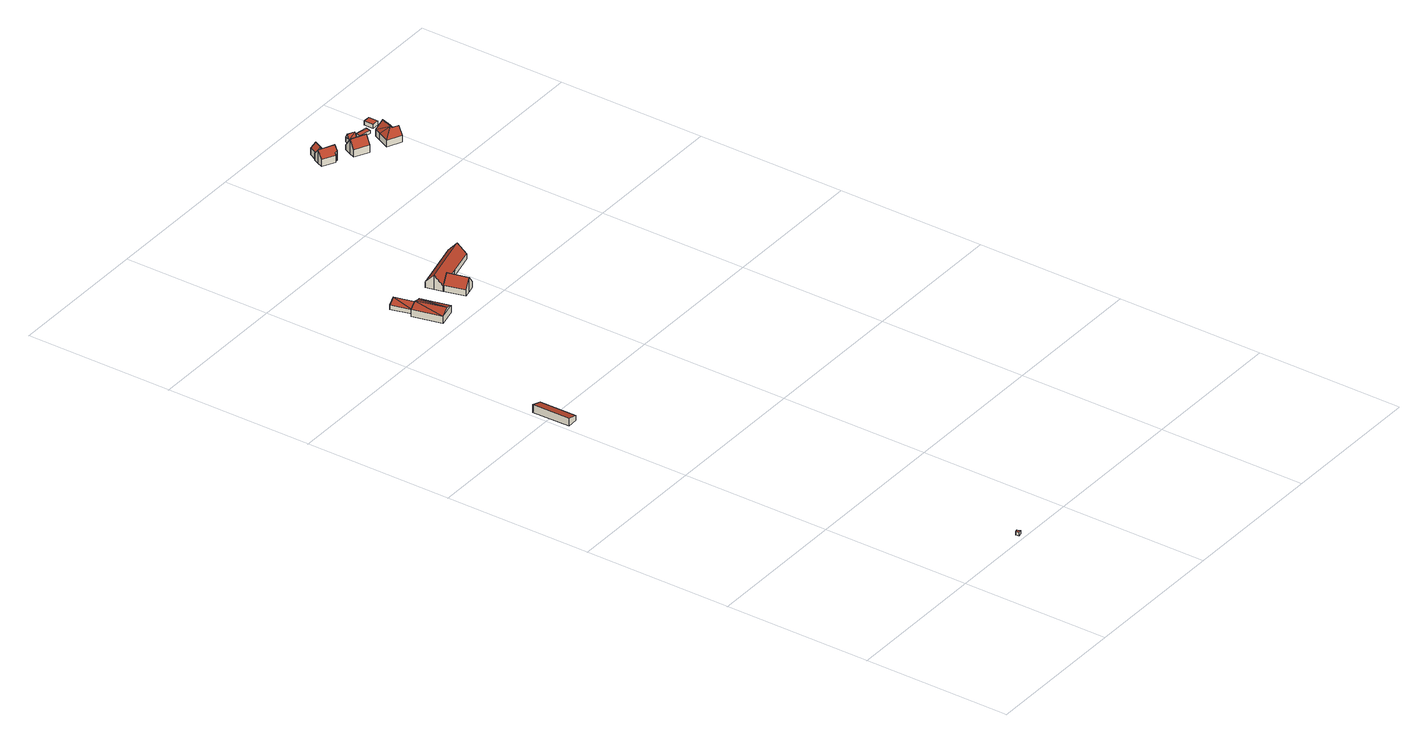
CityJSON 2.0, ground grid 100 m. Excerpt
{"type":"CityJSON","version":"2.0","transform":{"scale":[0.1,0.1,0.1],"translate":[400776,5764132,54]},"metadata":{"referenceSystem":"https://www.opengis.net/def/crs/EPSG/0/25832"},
"CityObjects":{
"building1":{"type":"Building","attributes":{"Gemeindeschluessel":"05515000","Geometrietyp2DReferenz":"3000","function":"31001_2500","roofType":"1000","measuredHeight":2.52},"geometry":[{"type":"Solid","lod":"2","boundaries":[[[[0,1,2,3]],[[4,5,1,0]],[[6,7,5,4]],[[3,2,7,6]],[[4,0,3,6]],[[1,5,7,2]]]],"semantics":{"surfaces":[{"type":"WallSurface"},{"type":"RoofSurface"},{"type":"GroundSurface"}],"values":[[0,0,0,0,1,2]]}}]},
"building2":{"type":"Building","attributes":{"Gemeindeschluessel":"05515000","Geometrietyp2DReferenz":"3000","function":"31001_2000","roofType":"2100","measuredHeight":5.59},"geometry":[{"type":"Solid","lod":"2","boundaries":[[[[8,9,10,11]],[[12,13,9,8]],[[14,15,13,12]],[[11,10,15,14]],[[12,8,11,14]],[[9,13,15,10]]]],"semantics":{"surfaces":[{"type":"WallSurface"},{"type":"RoofSurface"},{"type":"GroundSurface"}],"values":[[0,0,0,0,1,2]]}}]},
"building3":{"type":"Building","attributes":{"Gemeindeschluessel":"05515000","Geometrietyp2DReferenz":"3000","function":"31001_2700","roofType":"5000","measuredHeight":7.11},"geometry":[{"type":"Solid","lod":"2","boundaries":[[[[16,17,18,19]],[[20,21,17,16]],[[22,23,21,20]],[[24,25,23,22]],[[26,27,25,24]],[[19,18,27,26]],[[20,28,29]],[[29,30,22,20]],[[28,16,19]],[[28,19,26]],[[26,29,28]],[[30,29,26,24]],[[30,24,22]],[[28,20,16]],[[17,21,23,25,27,18]]]],"semantics":{"surfaces":[{"type":"WallSurface"},{"type":"RoofSurface"},{"type":"GroundSurface"}],"values":[[0,0,0,0,0,0,1,1,1,1,1,0,0,0,2]]}}]},
"building4":{"type":"Building","attributes":{"Gemeindeschluessel":"05515000","Geometrietyp2DReferenz":"3000","function":"31001_2700","roofType":"3100","measuredHeight":5.42},"geometry":[{"type":"Solid","lod":"2","boundaries":[[[[31,32,33,34]],[[35,36,32,31]],[[37,38,36,35]],[[34,33,38,37]],[[31,39,35]],[[37,40,34]],[[34,40,39]],[[39,31,34]],[[40,37,35]],[[35,39,40]],[[32,36,38,33]]]],"semantics":{"surfaces":[{"type":"WallSurface"},{"type":"RoofSurface"},{"type":"GroundSurface"}],"values":[[0,0,0,0,0,0,1,1,1,1,2]]}}]},
"building5":{"type":"Building","attributes":{"Gemeindeschluessel":"05515000","Geometrietyp2DReferenz":"3000","function":"31001_1000"},"address":[{"country":"Germany","locality":"Münster","thoroughfareNumber":"307","thoroughfareName":"Grienkenswell"},{"country":"Germany","locality":"Münster","thoroughfareNumber":"305","thoroughfareName":"Grienkenswell"}],"children":["building5-1","building5-2"]},
"building5-1":{"type":"BuildingPart","attributes":{"roofType":"3100","measuredHeight":10.11},"parents":["building5"],"geometry":[{"type":"Solid","lod":"2","boundaries":[[[[41,42,43,44]],[[45,46,47,48,49]],[[50,51,46,45]],[[52,53,51,50]],[[54,55,53,52]],[[44,43,55,54]],[[45,49,56,50]],[[41,44,54,52,50,56]],[[42,57,47,46,51,53,55,43]],[[41,56,58]],[[42,41,58,57]],[[48,58,56,49]],[[58,48,47,57]]]],"semantics":{"surfaces":[{"type":"WallSurface"},{"type":"RoofSurface"},{"type":"GroundSurface"},{"type":"ClosureSurface"}],"values":[[0,0,0,0,0,0,1,1,2,0,3,0,3]]}}]},
"building5-2":{"type":"BuildingPart","attributes":{"roofType":"3100","measuredHeight":9.97},"parents":["building5"],"geometry":[{"type":"Solid","lod":"2","boundaries":[[[[59,47,60,61]],[[48,47,59]],[[62,63,42,41]],[[64,65,63,62]],[[66,67,65,64]],[[68,69,67,66]],[[70,71,69,68]],[[72,73,71,70]],[[61,60,73,72]],[[66,64,62,68]],[[41,58,48,59,61,72,70,68,62]],[[47,57,42,63,65,67,69,71,73,60]],[[57,58,41,42]],[[47,48,58,57]]]],"semantics":{"surfaces":[{"type":"WallSurface"},{"type":"RoofSurface"},{"type":"GroundSurface"},{"type":"ClosureSurface"}],"values":[[0,0,0,0,0,0,0,0,0,1,1,2,3,3]]}}]},
"building6":{"type":"Building","attributes":{"Gemeindeschluessel":"05515000","Geometrietyp2DReferenz":"3000","function":"31001_1000"},"address":[{"country":"Germany","locality":"Münster","thoroughfareNumber":"46","thoroughfareName":"Schmitthausweg"}],"children":["building6-1","building6-2"]},
"building6-1":{"type":"BuildingPart","attributes":{"roofType":"3100","measuredHeight":7.7},"parents":["building6"],"geometry":[{"type":"Solid","lod":"2","boundaries":[[[[74,75,76,77]],[[78,79,80,81]],[[82,83,79,78]],[[84,85,83,82]],[[86,87,85,84]],[[77,76,87,86]],[[78,81,88,89,82]],[[90,74,77,86,84,82,89]],[[75,91,80,79,83,85,87,76]],[[90,89,92]],[[75,74,90,92,91]],[[92,89,88]],[[80,91,92,88,81]]]],"semantics":{"surfaces":[{"type":"WallSurface"},{"type":"RoofSurface"},{"type":"GroundSurface"},{"type":"ClosureSurface"}],"values":[[0,0,0,0,0,0,1,1,2,0,3,0,3]]}}]},
"building6-2":{"type":"BuildingPart","attributes":{"roofType":"3100","measuredHeight":9.51},"parents":["building6"],"geometry":[{"type":"Solid","lod":"2","boundaries":[[[[93,94,75,74,95]],[[96,97,94,93]],[[98,99,97,96]],[[100,101,99,98]],[[102,103,101,100]],[[104,105,103,102]],[[106,107,105,104]],[[108,109,107,106]],[[110,111,109,108]],[[112,113,111,110]],[[114,81,80,113,112]],[[108,106,104,102,100,110]],[[98,96,93,95,90,92,88,114,112,110,100]],[[94,97,99,101,103,105,107,109,111,113,80,91,75]],[[74,90,95]],[[81,114,88]],[[74,75,91,92,90]],[[91,80,81,88,92]]]],"semantics":{"surfaces":[{"type":"WallSurface"},{"type":"RoofSurface"},{"type":"GroundSurface"},{"type":"ClosureSurface"}],"values":[[0,0,0,0,0,0,0,0,0,0,0,1,1,2,0,0,3,3]]}}]},
"building7":{"type":"Building","attributes":{"Gemeindeschluessel":"05515000","Geometrietyp2DReferenz":"3000","function":"31001_1000","roofType":"3100","measuredHeight":10.47},"address":[{"country":"Germany","locality":"Münster","thoroughfareNumber":"44","thoroughfareName":"Schmitthausweg"}],"geometry":[{"type":"Solid","lod":"2","boundaries":[[[[115,116,117,118]],[[119,120,116,115]],[[121,122,120,119]],[[123,124,122,121]],[[125,126,124,123]],[[127,128,126,125]],[[129,130,128,127]],[[118,117,130,129]],[[123,121,119,125]],[[115,118,129,127,125,119]],[[116,120,122,124,126,128,130,117]]]],"semantics":{"surfaces":[{"type":"WallSurface"},{"type":"RoofSurface"},{"type":"GroundSurface"}],"values":[[0,0,0,0,0,0,0,0,1,1,2]]}}]},
"building8":{"type":"Building","attributes":{"Gemeindeschluessel":"05515000","Geometrietyp2DReferenz":"3000","function":"31001_2700","roofType":"3100","measuredHeight":6.22},"geometry":[{"type":"Solid","lod":"2","boundaries":[[[[131,132,133,134]],[[135,136,132,131]],[[137,138,136,135]],[[134,133,138,137]],[[131,139,135]],[[137,140,134]],[[140,139,131]],[[131,134,140]],[[139,140,137]],[[137,135,139]],[[132,136,138,133]]]],"semantics":{"surfaces":[{"type":"WallSurface"},{"type":"RoofSurface"},{"type":"GroundSurface"}],"values":[[0,0,0,0,0,0,1,1,1,1,2]]}}]},
"building9":{"type":"Building","attributes":{"Gemeindeschluessel":"05515000","Geometrietyp2DReferenz":"3000","function":"51009_1611","roofType":"1000","measuredHeight":2.3},"geometry":[{"type":"Solid","lod":"2","boundaries":[[[[141,142,143,144]],[[145,146,142,141]],[[147,148,146,145]],[[144,143,148,147]],[[145,141,144,147]],[[142,146,148,143]]]],"semantics":{"surfaces":[{"type":"WallSurface"},{"type":"RoofSurface"},{"type":"GroundSurface"}],"values":[[0,0,0,0,1,2]]}}]},
"building10":{"type":"Building","attributes":{"Gemeindeschluessel":"05515000","Geometrietyp2DReferenz":"3000","function":"31001_1000","roofType":"5000","measuredHeight":9.91},"address":[{"country":"Germany","locality":"Münster","thoroughfareNumber":"42","thoroughfareName":"Schmitthausweg"}],"geometry":[{"type":"Solid","lod":"2","boundaries":[[[[149,150,151,152]],[[153,154,150,149]],[[155,156,154,153]],[[157,158,156,155]],[[159,160,158,157]],[[161,162,160,159]],[[152,151,162,161]],[[163,164,152]],[[163,152,161]],[[161,159,163]],[[165,163,159,157,166]],[[157,155,166]],[[166,155,153,165]],[[163,165,153,149,164]],[[149,152,164]],[[150,154,156,158,160,162,151]]]],"semantics":{"surfaces":[{"type":"WallSurface"},{"type":"RoofSurface"},{"type":"GroundSurface"}],"values":[[0,0,0,0,0,0,0,1,1,1,1,0,1,1,0,2]]}}]},
"building11":{"type":"Building","attributes":{"Gemeindeschluessel":"05515000","Geometrietyp2DReferenz":"3000","function":"31001_2460","roofType":"1000","measuredHeight":2.78},"geometry":[{"type":"Solid","lod":"2","boundaries":[[[[167,168,169,170]],[[171,172,168,167]],[[173,174,172,171]],[[175,176,174,173]],[[170,169,176,175]],[[173,171,167,170,175]],[[168,172,174,176,169]]]],"semantics":{"surfaces":[{"type":"WallSurface"},{"type":"RoofSurface"},{"type":"GroundSurface"}],"values":[[0,0,0,0,0,1,2]]}}]}
},
"vertices":[
[573,32,59],[573,32,34],[553,27,34],[553,27,59],[580,8,59],[580,8,34],[559,3,59],[559,3,34],
[79,3097,60],[79,3097,24],[8,3098,24],[8,3098,79],[81,2842,60],[81,2842,24],[10,2841,79],[10,2841,24],
[619,4114,60],[619,4114,11],[571,4310,11],[571,4310,60],[495,4083,60],[495,4083,11],[447,4280,60],[447,4280,11],[476,4287,60],[476,4287,11],[557,4307,60],[557,4307,11],[558,4099,82],[510,4295,82],[476,4287,70],
[442,4427,40],[442,4427,9],[476,4287,9],[476,4287,40],[523,4446,40],[523,4446,9],[557,4307,40],[557,4307,9],[493,4439,63],[527,4300,63],
[779,4282,46],[779,4282,6],[780,4280,6],[780,4280,46],[912,4168,49],[912,4168,6],[879,4306,6],[879,4306,45],[879,4306,49],[864,4156,107],[864,4156,6],[816,4144,49],[816,4144,6],[782,4281,49],[782,4281,6],[830,4294,107],[830,4294,6],[830,4294,45],
[879,4306,46],[953,4324,6],[953,4324,46],[766,4338,106],[766,4338,6],[753,4393,46],[753,4393,6],[1112,4482,44],[1112,4482,6],[1126,4425,106],[1126,4425,6],[1140,4368,44],[1140,4368,6],[953,4323,44],[953,4323,6],
[1544,5675,53],[1544,5675,7],[1558,5706,7],[1558,5706,53],[1521,5754,53],[1521,5754,7],[1494,5699,7],[1494,5699,53],[1552,5740,84],[1552,5740,7],[1581,5725,34],[1581,5725,7],[1570,5701,34],[1570,5701,7],[1497,5697,56],[1525,5684,84],[1542,5676,56],[1525,5684,7],[1525,5684,56],
[1575,5660,56],[1575,5660,7],[1544,5675,56],[1569,5647,73],[1569,5647,7],[1584,5640,72],[1584,5640,7],[1572,5616,102],[1572,5616,7],[1561,5593,73],[1561,5593,7],[1545,5596,68],[1545,5596,7],[1540,5586,56],[1540,5586,7],[1455,5627,56],[1455,5627,7],[1472,5664,102],[1472,5664,7],[1490,5701,56],[1490,5701,7],[1494,5699,56],
[1779,5560,55],[1779,5560,5],[1720,5588,5],[1720,5588,55],[1761,5523,109],[1761,5523,5],[1744,5487,55],[1744,5487,5],[1647,5534,55],[1647,5534,5],[1664,5570,109],[1664,5570,5],[1689,5620,35],[1689,5620,5],[1726,5602,35],[1726,5602,5],
[1741,5633,37],[1741,5633,4],[1786,5612,4],[1786,5612,37],[1758,5670,37],[1758,5670,4],[1803,5649,37],[1803,5649,4],[1749,5651,67],[1795,5630,67],
[1917,5633,26],[1917,5633,3],[1834,5649,3],[1834,5649,26],[1911,5602,26],[1911,5602,3],[1828,5618,26],[1828,5618,3],
[1997,5519,48],[1997,5519,3],[1908,5561,3],[1908,5561,48],[1976,5476,48],[1976,5476,3],[1981,5474,48],[1981,5474,3],[1945,5396,48],[1945,5396,3],[1851,5440,48],[1851,5440,3],[1887,5517,48],[1887,5517,3],[1917,5464,102],[1952,5540,102],[1920,5455,95],[1963,5435,95],
[1969,5685,29],[1969,5685,1],[1969,5620,1],[1969,5620,29],[1984,5685,29],[1984,5685,1],[2016,5685,29],[2016,5685,1],[2015,5620,29],[2015,5620,1]
]}
